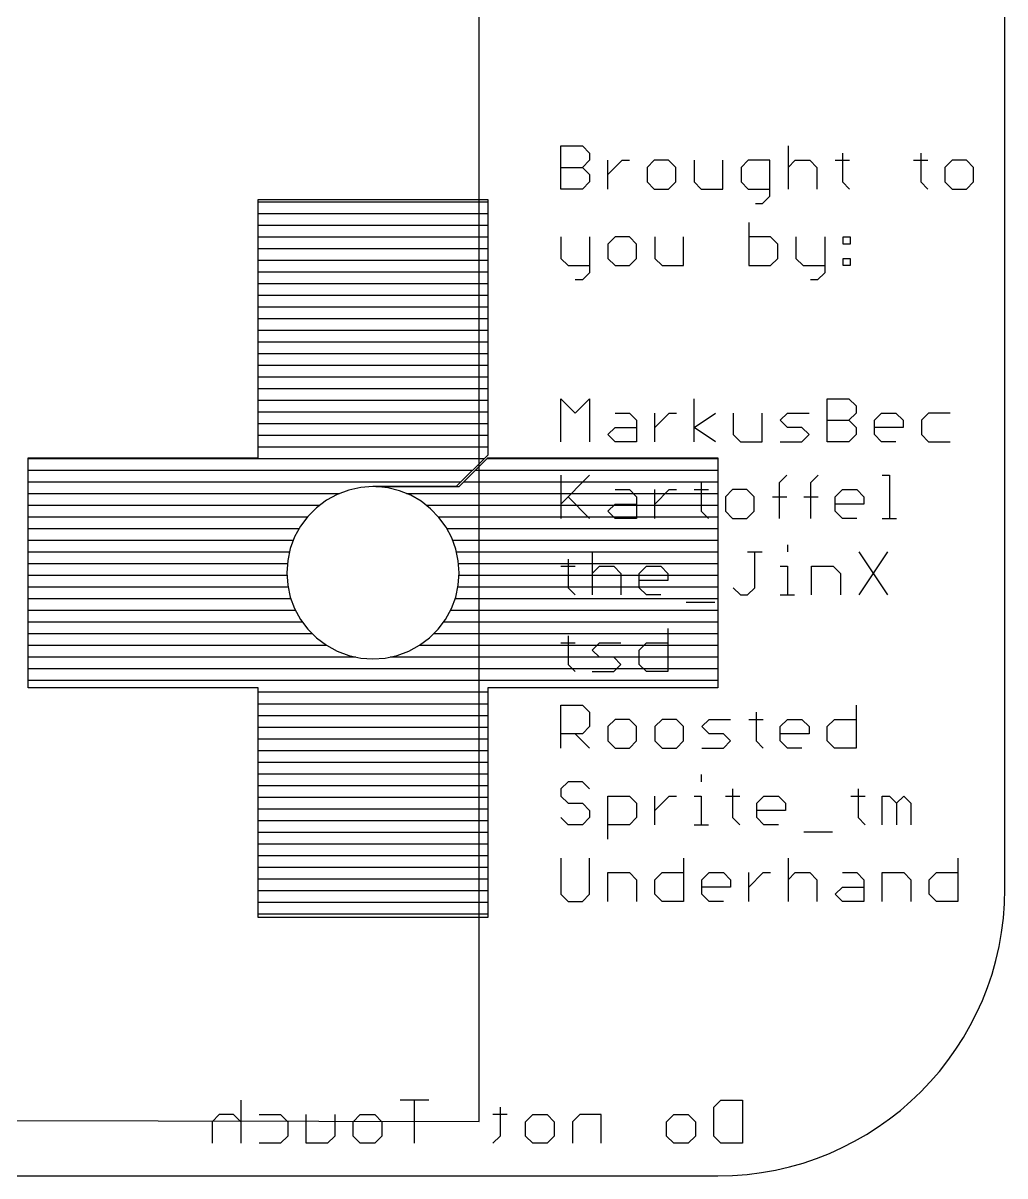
# Model space of a CAD drawing. Extents: x 0 to 95, y -1 to 85.
# Drawn here: x 60.82 to 95, y -1 to 39.14 of the extents above; entities that cross this region are included whole.
import ezdxf

# ---------------------------------------------------------------- set-up
doc = ezdxf.new("R2010")
doc.units = 0
for name, color, linetype in [('20', 178, 'CONTINUOUS'), ('21', 251, 'CONTINUOUS'), ('22', 251, 'CONTINUOUS'), ('25', 251, 'CONTINUOUS'), ('26', 251, 'CONTINUOUS')]:
    doc.layers.add(name, color=color, linetype=linetype)

msp = doc.modelspace()

# ---------------------------------------------------------------- linework, layer by layer
at = {"layer": '20'}
for p, q in [((95, 9), (95, 81)), ((10, -1), (85, -1))]:
    msp.add_line(p, q, dxfattribs=at)
msp.add_arc((85, 9), 10, 270, 0, dxfattribs=at)
at = {"layer": '21'}
for p, q in [((76.7, 0.9), (76.7, 40.6)), ((18.2, 1), (76.7, 0.9))]:
    msp.add_line(p, q, dxfattribs=at)
at = {"layer": '22'}
for p, q in [((68.3973, 1.6396), (68.3973, 0.1397)), ((74.9459, 1.6396), (73.946, 1.6396)), ((74.446, 0.1397), (74.446, 1.6396)), ((84.8604, 1.3896), (85.1104, 1.6396)), ((85.1104, 1.6396), (85.8603, 1.6396)), ((85.8603, 1.6396), (85.8603, 0.1397)), ((77.4245, 1.3896), (77.4245, 0.3897)), ((84.8604, 0.3897), (84.8604, 1.3896)), ((67.6474, 1.1396), (67.3974, 0.8896)), ((67.3974, 0.8896), (67.3974, 0.1397)), ((68.1473, 1.1396), (67.6474, 1.1396)), ((68.3973, 0.8896), (68.1473, 1.1396)), ((69.0345, 1.1396), (69.7845, 1.1396)), ((69.7845, 1.1396), (70.0345, 0.8896)), ((70.0345, 0.8896), (70.0345, 0.3897)), ((70.6717, 0.1397), (70.6717, 1.1396)), ((71.6716, 1.1396), (71.6716, 0.3897)), ((72.3089, 0.8896), (72.5588, 1.1396)), ((72.3089, 0.3897), (72.3089, 0.8896)), ((72.5588, 1.1396), (73.0588, 1.1396)), ((73.0588, 1.1396), (73.3088, 0.8896)), ((73.3088, 0.8896), (73.3088, 0.3897)), ((77.6745, 1.1396), (77.1746, 1.1396)), ((78.3118, 0.8896), (78.5617, 1.1396)), ((78.3118, 0.3897), (78.3118, 0.8896)), ((78.5617, 1.1396), (79.0617, 1.1396)), ((79.0617, 1.1396), (79.3117, 0.8896)), ((79.3117, 0.8896), (79.3117, 0.3897)), ((80.1989, 1.1396), (79.9489, 0.8896)), ((79.9489, 0.8896), (79.9489, 0.1397)), ((80.9488, 1.1396), (80.1989, 1.1396)), ((80.9488, 0.1397), (80.9488, 1.1396)), ((83.2232, 0.8896), (83.4732, 1.1396)), ((83.2232, 0.3897), (83.2232, 0.8896)), ((83.4732, 1.1396), (83.9732, 1.1396)), ((83.9732, 1.1396), (84.2231, 0.8896)), ((84.2231, 0.8896), (84.2231, 0.3897)), ((69.7845, 0.1397), (69.0345, 0.1397)), ((70.0345, 0.3897), (69.7845, 0.1397)), ((71.4216, 0.1397), (70.6717, 0.1397)), ((71.6716, 0.3897), (71.4216, 0.1397)), ((72.5588, 0.1397), (72.3089, 0.3897)), ((73.0588, 0.1397), (72.5588, 0.1397)), ((73.3088, 0.3897), (73.0588, 0.1397)), ((77.4245, 0.3897), (77.1746, 0.1397)), ((78.5617, 0.1397), (78.3118, 0.3897)), ((79.0617, 0.1397), (78.5617, 0.1397)), ((79.3117, 0.3897), (79.0617, 0.1397)), ((83.4732, 0.1397), (83.2232, 0.3897)), ((83.9732, 0.1397), (83.4732, 0.1397)), ((84.2231, 0.3897), (83.9732, 0.1397)), ((85.1104, 0.1397), (84.8604, 0.3897)), ((85.8603, 0.1397), (85.1104, 0.1397))]:
    msp.add_line(p, q, dxfattribs=at)
at = {"layer": '25'}
for p, q in [((79.5397, 33.3617), (79.5397, 34.8616)), ((79.5397, 34.8616), (80.2896, 34.8616)), ((80.2896, 34.8616), (80.5396, 34.6116)), ((80.5396, 34.6116), (80.5396, 34.3616)), ((87.4526, 34.8616), (87.4526, 33.3617)), ((89.3398, 34.6116), (89.3398, 33.6117)), ((92.0684, 34.6116), (92.0684, 33.6117)), ((80.5396, 34.3616), (80.2896, 34.1116)), ((81.1769, 33.3617), (81.1769, 34.3616)), ((81.1769, 33.8617), (81.6768, 34.3616)), ((81.6768, 34.3616), (81.9268, 34.3616)), ((82.7911, 34.3616), (82.5412, 34.1116)), ((83.2911, 34.3616), (82.7911, 34.3616)), ((83.5411, 34.1116), (83.2911, 34.3616)), ((84.1783, 34.3616), (84.1783, 33.6117)), ((85.1782, 33.3617), (85.1782, 34.3616)), ((86.0654, 34.3616), (85.8155, 34.1116)), ((86.8154, 34.3616), (86.0654, 34.3616)), ((86.8154, 33.1117), (86.8154, 34.3616)), ((87.4526, 34.1116), (87.7026, 34.3616)), ((87.7026, 34.3616), (88.2026, 34.3616)), ((88.2026, 34.3616), (88.4525, 34.1116)), ((89.0898, 34.3616), (89.5897, 34.3616)), ((91.8184, 34.3616), (92.3183, 34.3616)), ((93.1598, 34.3616), (92.9098, 34.1116)), ((93.6598, 34.3616), (93.1598, 34.3616)), ((93.9097, 34.1116), (93.6598, 34.3616)), ((79.5397, 34.1116), (80.2896, 34.1116)), ((80.2896, 34.1116), (80.5396, 33.8617)), ((80.5396, 33.8617), (80.5396, 33.6117)), ((82.5412, 34.1116), (82.5412, 33.6117)), ((83.5411, 33.6117), (83.5411, 34.1116)), ((85.8155, 34.1116), (85.8155, 33.6117)), ((88.4525, 34.1116), (88.4525, 33.3617)), ((92.9098, 34.1116), (92.9098, 33.6117)), ((93.9097, 33.6117), (93.9097, 34.1116)), ((80.2896, 33.3617), (79.5397, 33.3617)), ((80.5396, 33.6117), (80.2896, 33.3617)), ((82.5412, 33.6117), (82.7911, 33.3617)), ((82.7911, 33.3617), (83.2911, 33.3617)), ((83.2911, 33.3617), (83.5411, 33.6117)), ((84.1783, 33.6117), (84.4283, 33.3617)), ((84.4283, 33.3617), (85.1782, 33.3617)), ((85.8155, 33.6117), (86.0654, 33.3617)), ((86.0654, 33.3617), (86.8154, 33.3617)), ((89.3398, 33.6117), (89.5897, 33.3617)), ((92.0684, 33.6117), (92.3183, 33.3617)), ((92.9098, 33.6117), (93.1598, 33.3617)), ((93.1598, 33.3617), (93.6598, 33.3617)), ((93.6598, 33.3617), (93.9097, 33.6117)), ((86.5654, 32.8617), (86.8154, 33.1117)), ((86.3154, 32.8617), (86.5654, 32.8617)), ((86.0883, 32.1946), (86.0883, 30.6947)), ((79.5397, 31.6946), (79.5397, 30.9447)), ((80.5396, 31.6946), (80.5396, 30.4447)), ((81.4268, 31.6946), (81.1769, 31.4446)), ((81.1769, 31.4446), (81.1769, 30.9447)), ((81.9268, 31.6946), (81.4268, 31.6946)), ((82.1768, 31.4446), (81.9268, 31.6946)), ((82.1768, 30.9447), (82.1768, 31.4446)), ((82.814, 31.6946), (82.814, 30.9447)), ((83.8139, 30.6947), (83.8139, 31.6946)), ((86.8383, 31.6946), (86.0883, 31.6946)), ((87.0882, 31.4446), (86.8383, 31.6946)), ((87.0882, 30.9447), (87.0882, 31.4446)), ((87.7255, 31.6946), (87.7255, 30.9447)), ((88.7254, 31.6946), (88.7254, 30.4447)), ((89.3626, 31.6946), (89.6126, 31.6946)), ((89.3626, 31.4446), (89.3626, 31.6946)), ((89.6126, 31.4446), (89.3626, 31.4446)), ((89.6126, 31.6946), (89.6126, 31.4446)), ((79.5397, 30.9447), (79.7897, 30.6947)), ((81.1769, 30.9447), (81.4268, 30.6947)), ((81.9268, 30.6947), (82.1768, 30.9447)), ((82.814, 30.9447), (83.064, 30.6947)), ((86.8383, 30.6947), (87.0882, 30.9447)), ((87.7255, 30.9447), (87.9755, 30.6947)), ((89.3626, 30.9447), (89.6126, 30.9447)), ((89.3626, 30.6947), (89.3626, 30.9447)), ((89.6126, 30.9447), (89.6126, 30.6947)), ((79.7897, 30.6947), (80.5396, 30.6947)), ((81.4268, 30.6947), (81.9268, 30.6947)), ((83.064, 30.6947), (83.8139, 30.6947)), ((86.0883, 30.6947), (86.8383, 30.6947)), ((87.9755, 30.6947), (88.7254, 30.6947)), ((89.6126, 30.6947), (89.3626, 30.6947)), ((80.2896, 30.1947), (80.0397, 30.1947)), ((80.5396, 30.4447), (80.2896, 30.1947)), ((88.4754, 30.1947), (88.2254, 30.1947)), ((88.7254, 30.4447), (88.4754, 30.1947)), ((79.5397, 24.5617), (79.5397, 26.0616)), ((79.5397, 26.0616), (80.0397, 25.5616)), ((80.0397, 25.5616), (80.5396, 26.0616)), ((80.5396, 26.0616), (80.5396, 24.5617)), ((84.1783, 24.5617), (84.1783, 26.0616)), ((88.8169, 24.5617), (88.8169, 26.0616)), ((88.8169, 26.0616), (89.5669, 26.0616)), ((89.5669, 26.0616), (89.8168, 25.8116)), ((89.8168, 25.8116), (89.8168, 25.5616)), ((81.4268, 25.5616), (81.9268, 25.5616)), ((81.9268, 25.5616), (82.1768, 25.3116)), ((82.1768, 25.3116), (82.1768, 24.5617)), ((82.814, 24.5617), (82.814, 25.5616)), ((82.814, 25.0617), (83.314, 25.5616)), ((83.314, 25.5616), (83.564, 25.5616)), ((84.1783, 25.0617), (84.9283, 25.5616)), ((85.5426, 25.5616), (85.5426, 24.8117)), ((86.5425, 24.5617), (86.5425, 25.5616)), ((87.1798, 25.3116), (87.4297, 25.5616)), ((87.4297, 25.0617), (87.1798, 25.3116)), ((87.4297, 25.5616), (88.1797, 25.5616)), ((88.8169, 25.3116), (89.5669, 25.3116)), ((89.8168, 25.5616), (89.5669, 25.3116)), ((89.5669, 25.3116), (89.8168, 25.0617)), ((90.4541, 25.3116), (90.7041, 25.5616)), ((90.4541, 24.8117), (90.4541, 25.3116)), ((90.7041, 25.5616), (91.204, 25.5616)), ((91.204, 25.5616), (91.454, 25.3116)), ((91.454, 25.3116), (91.454, 25.0617)), ((92.3412, 25.5616), (92.0912, 25.3116)), ((92.0912, 25.3116), (92.0912, 24.8117)), ((93.0911, 25.5616), (92.3412, 25.5616)), ((81.1769, 24.8117), (81.4268, 25.0617)), ((81.4268, 25.0617), (82.1768, 25.0617)), ((84.9283, 24.5617), (84.1783, 25.0617)), ((87.9297, 25.0617), (87.4297, 25.0617)), ((88.1797, 24.8117), (87.9297, 25.0617)), ((89.8168, 25.0617), (89.8168, 24.8117)), ((91.454, 25.0617), (90.4541, 25.0617)), ((81.4268, 24.5617), (81.1769, 24.8117)), ((82.1768, 24.5617), (81.4268, 24.5617)), ((85.5426, 24.8117), (85.7926, 24.5617)), ((85.7926, 24.5617), (86.5425, 24.5617)), ((87.1798, 24.5617), (87.9297, 24.5617)), ((87.9297, 24.5617), (88.1797, 24.8117)), ((89.5669, 24.5617), (88.8169, 24.5617)), ((89.8168, 24.8117), (89.5669, 24.5617)), ((90.7041, 24.5617), (90.4541, 24.8117)), ((91.204, 24.5617), (90.7041, 24.5617)), ((92.0912, 24.8117), (92.3412, 24.5617)), ((92.3412, 24.5617), (93.0911, 24.5617)), ((79.5397, 23.3946), (79.5397, 21.8947)), ((79.5397, 22.3947), (80.5396, 23.3946)), ((87.1569, 23.1446), (87.4069, 23.3946)), ((88.2483, 23.1446), (88.4983, 23.3946)), ((90.7269, 23.3946), (90.9769, 23.3946)), ((90.9769, 23.3946), (90.9769, 21.8947)), ((81.4268, 22.8946), (81.9268, 22.8946)), ((81.9268, 22.8946), (82.1768, 22.6446)), ((82.814, 21.8947), (82.814, 22.8946)), ((82.814, 22.3947), (83.314, 22.8946)), ((83.314, 22.8946), (83.564, 22.8946)), ((84.1783, 22.8946), (84.6783, 22.8946)), ((84.4283, 23.1446), (84.4283, 22.1447)), ((85.5197, 22.8946), (85.2697, 22.6446)), ((86.0197, 22.8946), (85.5197, 22.8946)), ((86.2697, 22.6446), (86.0197, 22.8946)), ((87.1569, 21.8947), (87.1569, 23.1446)), ((88.2483, 21.8947), (88.2483, 23.1446)), ((89.0898, 22.6446), (89.3398, 22.8946)), ((89.3398, 22.8946), (89.8397, 22.8946)), ((89.8397, 22.8946), (90.0897, 22.6446)), ((79.7897, 22.6446), (80.5396, 21.8947)), ((82.1768, 22.6446), (82.1768, 21.8947)), ((85.2697, 22.6446), (85.2697, 22.1447)), ((86.2697, 22.1447), (86.2697, 22.6446)), ((86.9069, 22.6446), (87.4069, 22.6446)), ((87.9983, 22.6446), (88.4983, 22.6446)), ((89.0898, 22.1447), (89.0898, 22.6446)), ((90.0897, 22.6446), (90.0897, 22.3947)), ((81.1769, 22.1447), (81.4268, 22.3947)), ((81.4268, 21.8947), (81.1769, 22.1447)), ((81.4268, 22.3947), (82.1768, 22.3947)), ((84.4283, 22.1447), (84.6783, 21.8947)), ((85.2697, 22.1447), (85.5197, 21.8947)), ((86.0197, 21.8947), (86.2697, 22.1447)), ((90.0897, 22.3947), (89.0898, 22.3947)), ((89.3398, 21.8947), (89.0898, 22.1447)), ((82.1768, 21.8947), (81.4268, 21.8947)), ((85.5197, 21.8947), (86.0197, 21.8947)), ((89.8397, 21.8947), (89.3398, 21.8947)), ((90.7269, 21.8947), (91.2269, 21.8947)), ((87.4297, 20.9776), (87.4297, 20.7276)), ((79.7897, 20.4776), (79.7897, 19.4777)), ((80.6311, 20.7276), (80.6311, 19.2277)), ((86.0426, 20.7276), (86.5425, 20.7276)), ((86.2925, 19.4777), (86.2925, 20.7276)), ((89.9084, 20.7276), (90.9083, 19.2277)), ((90.9083, 20.7276), (89.9084, 19.2277)), ((79.5397, 20.2276), (80.0397, 20.2276)), ((80.6311, 19.9776), (80.8811, 20.2276)), ((80.8811, 20.2276), (81.3811, 20.2276)), ((81.3811, 20.2276), (81.6311, 19.9776)), ((82.2683, 19.9776), (82.5183, 20.2276)), ((82.5183, 20.2276), (83.0182, 20.2276)), ((83.0182, 20.2276), (83.2682, 19.9776)), ((87.1798, 20.2276), (87.4297, 20.2276)), ((87.4297, 20.2276), (87.4297, 19.2277)), ((88.2712, 19.2277), (88.2712, 20.2276)), ((88.2712, 20.2276), (89.0211, 20.2276)), ((89.0211, 20.2276), (89.2711, 19.9776)), ((81.6311, 19.9776), (81.6311, 19.2277)), ((82.2683, 19.4777), (82.2683, 19.9776)), ((83.2682, 19.7277), (82.2683, 19.7277)), ((83.2682, 19.9776), (83.2682, 19.7277)), ((89.2711, 19.9776), (89.2711, 19.2277)), ((79.7897, 19.4777), (80.0397, 19.2277)), ((82.5183, 19.2277), (82.2683, 19.4777)), ((85.5426, 19.4777), (85.7926, 19.2277)), ((86.0426, 19.2277), (86.2925, 19.4777)), ((83.0182, 19.2277), (82.5183, 19.2277)), ((83.9055, 18.9777), (84.9054, 18.9777)), ((85.7926, 19.2277), (86.0426, 19.2277)), ((87.1798, 19.2277), (87.6797, 19.2277)), ((79.7897, 17.8106), (79.7897, 16.8107)), ((83.2682, 18.0606), (83.2682, 16.5607)), ((79.5397, 17.5606), (80.0397, 17.5606)), ((80.6311, 17.3106), (80.8811, 17.5606)), ((80.8811, 17.0607), (80.6311, 17.3106)), ((80.8811, 17.5606), (81.6311, 17.5606)), ((82.2683, 17.3106), (82.5183, 17.5606)), ((82.2683, 16.8107), (82.2683, 17.3106)), ((82.5183, 17.5606), (83.2682, 17.5606)), ((81.3811, 17.0607), (80.8811, 17.0607)), ((81.6311, 16.8107), (81.3811, 17.0607)), ((79.7897, 16.8107), (80.0397, 16.5607)), ((80.6311, 16.5607), (81.3811, 16.5607)), ((81.3811, 16.5607), (81.6311, 16.8107)), ((82.5183, 16.5607), (82.2683, 16.8107)), ((83.2682, 16.5607), (82.5183, 16.5607)), ((79.5397, 13.8937), (79.5397, 15.3936)), ((79.5397, 15.3936), (80.2896, 15.3936)), ((80.2896, 15.3936), (80.5396, 15.1436)), ((89.8168, 15.3936), (89.8168, 13.8937)), ((80.5396, 15.1436), (80.5396, 14.6436)), ((81.4268, 14.8936), (81.1769, 14.6436)), ((81.9268, 14.8936), (81.4268, 14.8936)), ((82.1768, 14.6436), (81.9268, 14.8936)), ((83.064, 14.8936), (82.814, 14.6436)), ((83.564, 14.8936), (83.064, 14.8936)), ((83.8139, 14.6436), (83.564, 14.8936)), ((84.4512, 14.6436), (84.7011, 14.8936)), ((84.7011, 14.8936), (85.4511, 14.8936)), ((86.0883, 14.8936), (86.5883, 14.8936)), ((86.3383, 15.1436), (86.3383, 14.1437)), ((87.1798, 14.6436), (87.4297, 14.8936)), ((87.4297, 14.8936), (87.9297, 14.8936)), ((87.9297, 14.8936), (88.1797, 14.6436)), ((88.8169, 14.6436), (89.0669, 14.8936)), ((89.0669, 14.8936), (89.8168, 14.8936)), ((80.5396, 14.6436), (80.2896, 14.3937)), ((81.1769, 14.6436), (81.1769, 14.1437)), ((82.1768, 14.1437), (82.1768, 14.6436)), ((82.814, 14.6436), (82.814, 14.1437)), ((83.8139, 14.1437), (83.8139, 14.6436)), ((84.7011, 14.3937), (84.4512, 14.6436)), ((87.1798, 14.1437), (87.1798, 14.6436)), ((88.1797, 14.6436), (88.1797, 14.3937)), ((88.8169, 14.1437), (88.8169, 14.6436)), ((80.2896, 14.3937), (79.5397, 14.3937)), ((80.0397, 14.3937), (80.5396, 13.8937)), ((81.1769, 14.1437), (81.4268, 13.8937)), ((81.9268, 13.8937), (82.1768, 14.1437)), ((82.814, 14.1437), (83.064, 13.8937)), ((83.564, 13.8937), (83.8139, 14.1437)), ((85.2011, 14.3937), (84.7011, 14.3937)), ((85.4511, 14.1437), (85.2011, 14.3937)), ((85.2011, 13.8937), (85.4511, 14.1437)), ((86.3383, 14.1437), (86.5883, 13.8937)), ((88.1797, 14.3937), (87.1798, 14.3937)), ((87.4297, 13.8937), (87.1798, 14.1437)), ((89.0669, 13.8937), (88.8169, 14.1437)), ((81.4268, 13.8937), (81.9268, 13.8937)), ((83.064, 13.8937), (83.564, 13.8937)), ((84.4512, 13.8937), (85.2011, 13.8937)), ((87.9297, 13.8937), (87.4297, 13.8937)), ((89.8168, 13.8937), (89.0669, 13.8937)), ((84.4283, 12.9766), (84.4283, 12.7266)), ((79.7897, 12.7266), (79.5397, 12.4766)), ((79.5397, 12.4766), (79.5397, 12.2266)), ((80.2896, 12.7266), (79.7897, 12.7266)), ((80.5396, 12.4766), (80.2896, 12.7266)), ((85.5197, 12.4766), (85.5197, 11.4767)), ((89.8855, 12.4766), (89.8855, 11.4767)), ((79.5397, 12.2266), (79.7897, 11.9766)), ((81.1769, 10.7267), (81.1769, 12.2266)), ((81.1769, 12.2266), (81.9268, 12.2266)), ((81.9268, 12.2266), (82.1768, 11.9766)), ((82.814, 11.2267), (82.814, 12.2266)), ((82.814, 11.7267), (83.314, 12.2266)), ((83.314, 12.2266), (83.564, 12.2266)), ((84.1783, 12.2266), (84.4283, 12.2266)), ((84.4283, 12.2266), (84.4283, 11.2267)), ((85.2697, 12.2266), (85.7697, 12.2266)), ((86.3612, 11.9766), (86.6112, 12.2266)), ((86.6112, 12.2266), (87.1111, 12.2266)), ((87.1111, 12.2266), (87.3611, 11.9766)), ((89.6355, 12.2266), (90.1355, 12.2266)), ((90.7269, 11.2267), (90.7269, 12.2266)), ((90.7269, 12.2266), (90.9769, 12.2266)), ((90.9769, 12.2266), (91.2269, 11.9766)), ((91.2269, 11.9766), (91.4769, 12.2266)), ((91.4769, 12.2266), (91.7269, 11.9766)), ((79.7897, 11.9766), (80.2896, 11.9766)), ((80.2896, 11.9766), (80.5396, 11.7267)), ((80.5396, 11.7267), (80.5396, 11.4767)), ((82.1768, 11.9766), (82.1768, 11.4767)), ((86.3612, 11.4767), (86.3612, 11.9766)), ((87.3611, 11.7267), (86.3612, 11.7267)), ((87.3611, 11.9766), (87.3611, 11.7267)), ((91.2269, 11.9766), (91.2269, 11.2267)), ((91.7269, 11.9766), (91.7269, 11.2267)), ((79.7897, 11.2267), (79.5397, 11.4767)), ((80.5396, 11.4767), (80.2896, 11.2267)), ((82.1768, 11.4767), (81.9268, 11.2267)), ((85.5197, 11.4767), (85.7697, 11.2267)), ((86.6112, 11.2267), (86.3612, 11.4767)), ((89.8855, 11.4767), (90.1355, 11.2267)), ((80.2896, 11.2267), (79.7897, 11.2267)), ((81.9268, 11.2267), (81.1769, 11.2267)), ((84.1783, 11.2267), (84.6783, 11.2267)), ((87.1111, 11.2267), (86.6112, 11.2267)), ((87.9983, 10.9767), (88.9983, 10.9767)), ((79.5397, 10.0596), (79.5397, 8.8097)), ((80.5396, 8.8097), (80.5396, 10.0596)), ((83.8139, 10.0596), (83.8139, 8.5597)), ((87.4526, 10.0596), (87.4526, 8.5597)), ((93.364, 10.0596), (93.364, 8.5597)), ((81.1769, 8.5597), (81.1769, 9.5596)), ((81.1769, 9.5596), (81.9268, 9.5596)), ((81.9268, 9.5596), (82.1768, 9.3096)), ((82.1768, 9.3096), (82.1768, 8.5597)), ((82.814, 9.3096), (83.064, 9.5596)), ((82.814, 8.8097), (82.814, 9.3096)), ((83.064, 9.5596), (83.8139, 9.5596)), ((84.4512, 9.3096), (84.7011, 9.5596)), ((84.4512, 8.8097), (84.4512, 9.3096)), ((84.7011, 9.5596), (85.2011, 9.5596)), ((85.2011, 9.5596), (85.4511, 9.3096)), ((85.4511, 9.3096), (85.4511, 9.0597)), ((86.0883, 8.5597), (86.0883, 9.5596)), ((86.0883, 9.0597), (86.5883, 9.5596)), ((86.5883, 9.5596), (86.8383, 9.5596)), ((87.4526, 9.3096), (87.7026, 9.5596)), ((87.7026, 9.5596), (88.2026, 9.5596)), ((88.2026, 9.5596), (88.4525, 9.3096)), ((88.4525, 9.3096), (88.4525, 8.5597)), ((89.3398, 9.5596), (89.8397, 9.5596)), ((89.8397, 9.5596), (90.0897, 9.3096)), ((90.0897, 9.3096), (90.0897, 8.5597)), ((90.7269, 8.5597), (90.7269, 9.5596)), ((90.7269, 9.5596), (91.4769, 9.5596)), ((91.4769, 9.5596), (91.7269, 9.3096)), ((91.7269, 9.3096), (91.7269, 8.5597)), ((92.3641, 9.3096), (92.6141, 9.5596)), ((92.3641, 8.8097), (92.3641, 9.3096)), ((92.6141, 9.5596), (93.364, 9.5596)), ((85.4511, 9.0597), (84.4512, 9.0597)), ((89.0898, 8.8097), (89.3398, 9.0597)), ((89.3398, 9.0597), (90.0897, 9.0597)), ((79.5397, 8.8097), (79.7897, 8.5597)), ((79.7897, 8.5597), (80.2896, 8.5597)), ((80.2896, 8.5597), (80.5396, 8.8097)), ((83.064, 8.5597), (82.814, 8.8097)), ((83.8139, 8.5597), (83.064, 8.5597)), ((84.7011, 8.5597), (84.4512, 8.8097)), ((85.2011, 8.5597), (84.7011, 8.5597)), ((89.3398, 8.5597), (89.0898, 8.8097)), ((90.0897, 8.5597), (89.3398, 8.5597)), ((92.6141, 8.5597), (92.3641, 8.8097)), ((93.364, 8.5597), (92.6141, 8.5597))]:
    msp.add_line(p, q, dxfattribs=at)
at = {"layer": '26'}
for p, q in [((69, 24), (69, 33)), ((69, 33), (77, 33)), ((69, 32.9184), (77, 32.9184)), ((77, 33), (77, 24.1)), ((69, 32.512), (77, 32.512)), ((69, 32.1056), (77, 32.1056)), ((69, 31.6992), (77, 31.6992)), ((69, 31.2928), (77, 31.2928)), ((69, 30.8864), (77, 30.8864)), ((69, 30.48), (77, 30.48)), ((69, 30.0736), (77, 30.0736)), ((69, 29.6672), (77, 29.6672)), ((69, 29.2608), (77, 29.2608)), ((69, 28.8544), (77, 28.8544)), ((69, 28.448), (77, 28.448)), ((69, 28.0416), (77, 28.0416)), ((69, 27.6352), (77, 27.6352)), ((69, 27.2288), (77, 27.2288)), ((69, 26.8224), (77, 26.8224)), ((69, 26.416), (77, 26.416)), ((69, 26.0096), (77, 26.0096)), ((69, 25.6032), (77, 25.6032)), ((69, 25.1968), (77, 25.1968)), ((69, 24.7904), (77, 24.7904)), ((69, 24.384), (77, 24.384)), ((77, 24.1), (75.9, 23)), ((61, 16), (61, 24)), ((61, 24), (69, 24)), ((61, 23.9776), (76.8776, 23.9776)), ((76, 23), (77, 24)), ((76.9776, 23.9776), (85, 23.9776)), ((77, 24), (85, 24)), ((85, 24), (85, 16)), ((61, 23.5712), (76.4712, 23.5712)), ((76.5712, 23.5712), (85, 23.5712)), ((61, 23.1648), (76.0648, 23.1648)), ((72.5731, 22.9695), (72.1548, 22.8785)), ((73, 23), (72.5731, 22.9695)), ((75.9, 23), (73, 23)), ((73.5168, 22.9566), (73.1, 23)), ((73.1, 23), (76, 23)), ((73.9235, 22.8556), (73.5168, 22.9566)), ((76.1648, 23.1648), (85, 23.1648)), ((61, 22.7584), (71.8329, 22.7584)), ((71.3781, 22.5238), (71.0354, 22.2673)), ((71.7538, 22.7289), (71.3781, 22.5238)), ((72.1548, 22.8785), (71.7538, 22.7289)), ((74.3122, 22.6989), (73.9235, 22.8556)), ((74.1646, 22.7584), (85, 22.7584)), ((74.6752, 22.4896), (74.3122, 22.6989)), ((75.0056, 22.2318), (74.6752, 22.4896)), ((61, 22.352), (71.1486, 22.352)), ((71.0354, 22.2673), (70.7328, 21.9646)), ((74.8516, 22.352), (85, 22.352)), ((75.2968, 21.9305), (75.0056, 22.2318)), ((61, 21.9456), (70.7185, 21.9456)), ((70.7328, 21.9646), (70.4762, 21.6219)), ((75.2823, 21.9456), (85, 21.9456)), ((75.5433, 21.5916), (75.2968, 21.9305)), ((61, 21.5392), (70.4311, 21.5392)), ((70.4762, 21.6219), (70.2711, 21.2462)), ((75.7401, 21.2217), (75.5433, 21.5916)), ((75.5712, 21.5392), (85, 21.5392)), ((61, 21.1328), (70.2288, 21.1328)), ((70.2711, 21.2462), (70.1215, 20.8452)), ((75.8836, 20.8279), (75.7401, 21.2217)), ((75.7725, 21.1328), (85, 21.1328)), ((61, 20.7264), (70.0957, 20.7264)), ((70.1215, 20.8452), (70.0305, 20.4269)), ((75.9708, 20.418), (75.8836, 20.8279)), ((75.9052, 20.7264), (85, 20.7264)), ((61, 20.32), (70.0229, 20.32)), ((70.0305, 20.4269), (70, 20)), ((76, 20), (75.9708, 20.418)), ((75.9776, 20.32), (85, 20.32)), ((61, 19.9136), (70.0062, 19.9136)), ((70, 20), (70.0305, 19.5731)), ((75.9695, 19.5731), (76, 20)), ((75.9938, 19.9136), (85, 19.9136)), ((61, 19.5072), (70.0449, 19.5072)), ((70.0305, 19.5731), (70.1215, 19.1548)), ((75.8785, 19.1548), (75.9695, 19.5731)), ((75.9551, 19.5072), (85, 19.5072)), ((61, 19.1008), (70.1417, 19.1008)), ((70.1215, 19.1548), (70.2711, 18.7538)), ((75.7289, 18.7538), (75.8785, 19.1548)), ((75.8583, 19.1008), (85, 19.1008)), ((61, 18.6944), (70.3035, 18.6944)), ((70.2711, 18.7538), (70.4762, 18.3781)), ((75.5238, 18.3781), (75.7289, 18.7538)), ((75.6965, 18.6944), (85, 18.6944)), ((61, 18.288), (70.5437, 18.288)), ((70.4762, 18.3781), (70.7328, 18.0354)), ((75.2673, 18.0354), (75.5238, 18.3781)), ((75.4563, 18.288), (85, 18.288)), ((61, 17.8816), (70.8866, 17.8816)), ((70.7328, 18.0354), (71.0354, 17.7327)), ((71.0354, 17.7327), (71.3781, 17.4762)), ((74.6219, 17.4762), (74.9646, 17.7327)), ((74.9646, 17.7327), (75.2673, 18.0354)), ((75.1134, 17.8816), (85, 17.8816)), ((61, 17.4752), (71.38, 17.4752)), ((71.3781, 17.4762), (71.7538, 17.2711)), ((71.7538, 17.2711), (72.1548, 17.1215)), ((73.8452, 17.1215), (74.2462, 17.2711)), ((74.2462, 17.2711), (74.6219, 17.4762)), ((74.62, 17.4752), (85, 17.4752)), ((61, 17.0688), (72.3972, 17.0688)), ((72.1548, 17.1215), (72.5731, 17.0305)), ((72.5731, 17.0305), (73, 17)), ((73, 17), (73.4269, 17.0305)), ((73.4269, 17.0305), (73.8452, 17.1215)), ((73.6028, 17.0688), (85, 17.0688)), ((61, 16.6624), (85, 16.6624)), ((61, 16.256), (85, 16.256)), ((69, 16), (61, 16)), ((69, 8), (69, 16)), ((69, 15.8496), (77, 15.8496)), ((85, 16), (77, 16)), ((77, 16), (77, 8)), ((69, 15.4432), (77, 15.4432)), ((69, 15.0368), (77, 15.0368)), ((69, 14.6304), (77, 14.6304)), ((69, 14.224), (77, 14.224)), ((69, 13.8176), (77, 13.8176)), ((69, 13.4112), (77, 13.4112)), ((69, 13.0048), (77, 13.0048)), ((69, 12.5984), (77, 12.5984)), ((69, 12.192), (77, 12.192)), ((69, 11.7856), (77, 11.7856)), ((69, 11.3792), (77, 11.3792)), ((69, 10.9728), (77, 10.9728)), ((69, 10.5664), (77, 10.5664)), ((69, 10.16), (77, 10.16)), ((69, 9.7536), (77, 9.7536)), ((69, 9.3472), (77, 9.3472)), ((69, 8.9408), (77, 8.9408)), ((69, 8.5344), (77, 8.5344)), ((69, 8.128), (77, 8.128)), ((77, 8), (69, 8))]:
    msp.add_line(p, q, dxfattribs=at)

doc.saveas('drawing.dxf')
